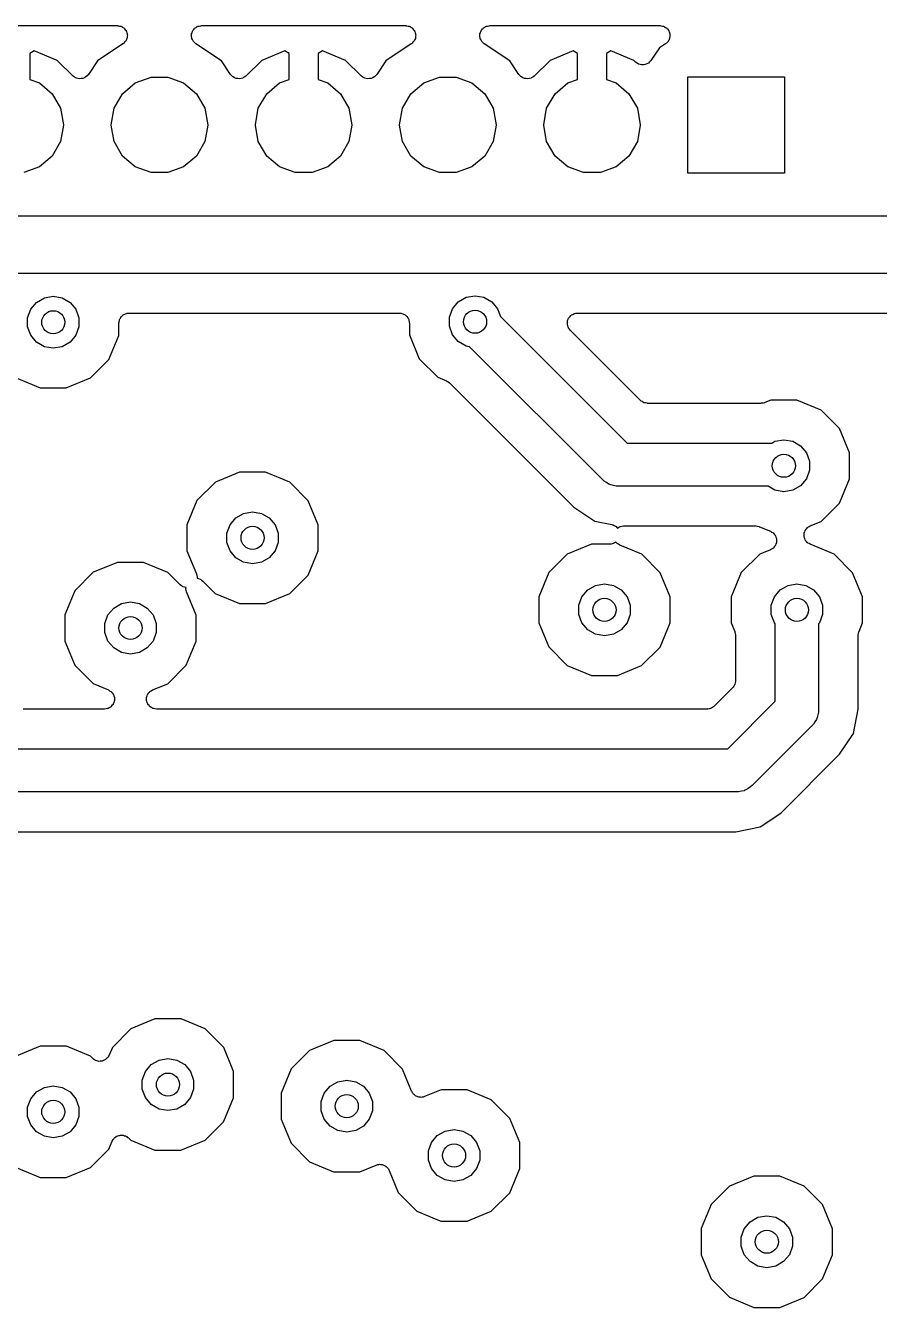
# Model space of a CAD drawing. Extents: x 91.7 to 190.7, y -114.3 to -59.5.
# Drawn here: x 159.7 to 174.74, y -83.62 to -61.02 of the extents above; entities that cross this region are included whole.
import ezdxf

# ---------------------------------------------------------------- set-up
doc = ezdxf.new("R2010")
doc.units = 0
doc.header["$MEASUREMENT"] = 0
doc.layers.add('BLACK', color=7, linetype='CONTINUOUS')

msp = doc.modelspace()

# ---------------------------------------------------------------- linework, layer by layer
at = {"layer": 'Black'}
for p, q in [((157.72, -61.02), (161.32, -61.02)), ((161.32, -61.02), (161.329, -61.0217)), ((161.329, -61.0217), (161.339, -61.021)), ((161.339, -61.021), (161.359, -61.0269)), ((161.359, -61.0269), (161.38, -61.0306)), ((161.38, -61.0306), (161.388, -61.0354)), ((161.388, -61.0354), (161.397, -61.0381)), ((161.397, -61.0381), (161.414, -61.0505)), ((161.414, -61.0505), (161.432, -61.0611)), ((161.432, -61.0611), (161.439, -61.0684)), ((161.439, -61.0684), (161.446, -61.0741)), ((161.446, -61.0741), (161.458, -61.0916)), ((161.458, -61.0916), (161.472, -61.1077)), ((161.472, -61.1077), (161.475, -61.1168)), ((161.475, -61.1168), (161.48, -61.1248)), ((161.48, -61.1248), (161.485, -61.1453)), ((161.485, -61.1453), (161.493, -61.165)), ((161.489, -61.235), (161.488, -61.2446)), ((161.493, -61.226), (161.489, -61.235)), ((161.493, -61.165), (161.493, -61.1747)), ((161.493, -61.1747), (161.495, -61.184)), ((161.495, -61.184), (161.493, -61.2049)), ((161.493, -61.2049), (161.493, -61.226)), ((162.625, -61.184), (162.627, -61.1747)), ((162.627, -61.2049), (162.625, -61.184)), ((162.627, -61.165), (162.635, -61.1453)), ((162.627, -61.1747), (162.627, -61.165)), ((162.627, -61.226), (162.627, -61.2049)), ((162.631, -61.235), (162.627, -61.226)), ((162.632, -61.2446), (162.631, -61.235)), ((162.635, -61.1453), (162.64, -61.1248)), ((162.64, -61.1248), (162.645, -61.1168)), ((162.645, -61.1168), (162.648, -61.1077)), ((162.648, -61.1077), (162.662, -61.0916)), ((162.662, -61.0916), (162.674, -61.0741)), ((162.674, -61.0741), (162.681, -61.0684)), ((162.681, -61.0684), (162.688, -61.0611)), ((162.688, -61.0611), (162.706, -61.0505)), ((162.706, -61.0505), (162.723, -61.0381)), ((162.723, -61.0381), (162.732, -61.0354)), ((162.732, -61.0354), (162.74, -61.0306)), ((162.74, -61.0306), (162.761, -61.0269)), ((162.761, -61.0269), (162.781, -61.021)), ((162.781, -61.021), (162.791, -61.0217)), ((162.791, -61.0217), (162.8, -61.02)), ((162.8, -61.02), (166.4, -61.02)), ((166.4, -61.02), (166.409, -61.0217)), ((166.409, -61.0217), (166.419, -61.021)), ((166.419, -61.021), (166.439, -61.0269)), ((166.439, -61.0269), (166.46, -61.0306)), ((166.46, -61.0306), (166.468, -61.0354)), ((166.468, -61.0354), (166.477, -61.0381)), ((166.477, -61.0381), (166.494, -61.0505)), ((166.494, -61.0505), (166.512, -61.0611)), ((166.512, -61.0611), (166.519, -61.0684)), ((166.519, -61.0684), (166.526, -61.0741)), ((166.526, -61.0741), (166.538, -61.0916)), ((166.538, -61.0916), (166.552, -61.1077)), ((166.552, -61.1077), (166.555, -61.1168)), ((166.555, -61.1168), (166.56, -61.1248)), ((166.56, -61.1248), (166.565, -61.1453)), ((166.565, -61.1453), (166.573, -61.165)), ((166.569, -61.235), (166.568, -61.2446)), ((166.573, -61.226), (166.569, -61.235)), ((166.573, -61.165), (166.573, -61.1747)), ((166.573, -61.1747), (166.575, -61.184)), ((166.575, -61.184), (166.573, -61.2049)), ((166.573, -61.2049), (166.573, -61.226)), ((167.705, -61.184), (167.707, -61.1747)), ((167.707, -61.2049), (167.705, -61.184)), ((167.707, -61.165), (167.715, -61.1453)), ((167.707, -61.1747), (167.707, -61.165)), ((167.707, -61.226), (167.707, -61.2049)), ((167.711, -61.235), (167.707, -61.226)), ((167.712, -61.2446), (167.711, -61.235)), ((167.715, -61.1453), (167.72, -61.1248)), ((167.72, -61.1248), (167.725, -61.1168)), ((167.725, -61.1168), (167.728, -61.1077)), ((167.728, -61.1077), (167.742, -61.0916)), ((167.742, -61.0916), (167.754, -61.0741)), ((167.754, -61.0741), (167.761, -61.0684)), ((167.761, -61.0684), (167.768, -61.0611)), ((167.768, -61.0611), (167.786, -61.0505)), ((167.786, -61.0505), (167.803, -61.0381)), ((167.803, -61.0381), (167.812, -61.0354)), ((167.812, -61.0354), (167.82, -61.0306)), ((167.82, -61.0306), (167.841, -61.0269)), ((167.841, -61.0269), (167.861, -61.021)), ((167.861, -61.021), (167.871, -61.0217)), ((167.871, -61.0217), (167.88, -61.02)), ((167.88, -61.02), (170.879, -61.02)), ((170.879, -61.02), (170.89, -61.0219)), ((170.89, -61.0219), (170.901, -61.0214)), ((170.901, -61.0214), (170.92, -61.0272)), ((170.92, -61.0272), (170.939, -61.0306)), ((170.939, -61.0306), (170.949, -61.0362)), ((170.949, -61.0362), (170.959, -61.0395)), ((170.959, -61.0395), (170.975, -61.0513)), ((170.975, -61.0513), (170.992, -61.0611)), ((170.992, -61.0611), (170.999, -61.0696)), ((170.999, -61.0696), (171.008, -61.0763)), ((171.008, -61.0763), (171.019, -61.0928)), ((171.019, -61.0928), (171.031, -61.1077)), ((171.031, -61.1077), (171.035, -61.1182)), ((171.035, -61.1182), (171.041, -61.1276)), ((171.041, -61.1276), (171.045, -61.1467)), ((171.045, -61.1467), (171.052, -61.165)), ((171.048, -61.2365), (171.047, -61.2475)), ((171.052, -61.226), (171.048, -61.2365)), ((171.052, -61.165), (171.052, -61.1762)), ((171.052, -61.1762), (171.054, -61.187)), ((171.054, -61.187), (171.052, -61.2064)), ((171.052, -61.2064), (171.052, -61.226)), ((161.417, -61.3414), (160.966, -61.6426)), ((161.424, -61.3348), (161.417, -61.3414)), ((161.432, -61.3299), (161.424, -61.3348)), ((161.446, -61.3138), (161.432, -61.3299)), ((161.461, -61.2993), (161.446, -61.3138)), ((161.465, -61.2906), (161.461, -61.2993)), ((161.472, -61.2832), (161.465, -61.2906)), ((161.479, -61.2635), (161.472, -61.2832)), ((161.488, -61.2446), (161.479, -61.2635)), ((162.641, -61.2635), (162.632, -61.2446)), ((162.648, -61.2832), (162.641, -61.2635)), ((162.655, -61.2906), (162.648, -61.2832)), ((162.659, -61.2993), (162.655, -61.2906)), ((162.674, -61.3138), (162.659, -61.2993)), ((162.688, -61.3299), (162.674, -61.3138)), ((162.696, -61.3348), (162.688, -61.3299)), ((162.703, -61.3414), (162.696, -61.3348)), ((163.154, -61.6426), (162.703, -61.3414)), ((166.497, -61.3414), (166.046, -61.6426)), ((166.504, -61.3348), (166.497, -61.3414)), ((166.512, -61.3299), (166.504, -61.3348)), ((166.526, -61.3138), (166.512, -61.3299)), ((166.541, -61.2993), (166.526, -61.3138)), ((166.545, -61.2906), (166.541, -61.2993)), ((166.552, -61.2832), (166.545, -61.2906)), ((166.559, -61.2635), (166.552, -61.2832)), ((166.568, -61.2446), (166.559, -61.2635)), ((167.721, -61.2635), (167.712, -61.2446)), ((167.728, -61.2832), (167.721, -61.2635)), ((167.735, -61.2906), (167.728, -61.2832)), ((167.739, -61.2993), (167.735, -61.2906)), ((167.754, -61.3138), (167.739, -61.2993)), ((167.768, -61.3299), (167.754, -61.3138)), ((167.776, -61.3348), (167.768, -61.3299)), ((167.783, -61.3414), (167.776, -61.3348)), ((168.234, -61.6426), (167.783, -61.3414)), ((170.872, -61.4085), (170.716, -61.6372)), ((170.974, -61.3431), (170.872, -61.4085)), ((170.982, -61.3355), (170.974, -61.3431)), ((170.992, -61.3299), (170.982, -61.3355)), ((171.004, -61.315), (170.992, -61.3299)), ((171.019, -61.3017), (171.004, -61.315)), ((171.024, -61.2918), (171.019, -61.3017)), ((171.031, -61.2832), (171.024, -61.2918)), ((171.038, -61.2649), (171.031, -61.2832)), ((171.047, -61.2475), (171.038, -61.2649)), ((159.851, -61.4652), (159.774, -61.5101)), ((159.774, -61.5101), (159.774, -61.9684)), ((160.258, -61.6341), (159.851, -61.4652)), ((160.539, -61.9083), (160.258, -61.6341)), ((160.966, -61.6426), (160.808, -61.8802)), ((163.312, -61.8802), (163.154, -61.6426)), ((163.862, -61.6341), (163.581, -61.9083)), ((164.269, -61.4652), (163.862, -61.6341)), ((164.346, -61.5101), (164.269, -61.4652)), ((164.346, -61.9684), (164.346, -61.5101)), ((164.931, -61.4652), (164.854, -61.5101)), ((164.854, -61.5101), (164.854, -61.9684)), ((165.338, -61.6341), (164.931, -61.4652)), ((165.619, -61.9083), (165.338, -61.6341)), ((166.046, -61.6426), (165.888, -61.8802)), ((168.392, -61.8802), (168.234, -61.6426)), ((168.942, -61.6341), (168.661, -61.9083)), ((169.349, -61.4652), (168.942, -61.6341)), ((169.426, -61.5101), (169.349, -61.4652)), ((169.426, -61.9684), (169.426, -61.5101)), ((170.011, -61.4652), (169.934, -61.5101)), ((169.934, -61.5101), (169.934, -61.9684)), ((170.418, -61.6341), (170.011, -61.4652)), ((170.449, -61.6637), (170.418, -61.6341)), ((170.474, -61.6807), (170.449, -61.6637)), ((170.449, -61.6637), (170.449, -61.6637)), ((170.449, -61.6637), (170.449, -61.6637)), ((170.449, -61.6637), (170.449, -61.6637)), ((170.499, -61.6981), (170.474, -61.6807)), ((170.674, -61.6808), (170.645, -61.6945)), ((170.695, -61.6585), (170.674, -61.6807)), ((170.674, -61.6807), (170.674, -61.6807)), ((170.674, -61.6807), (170.674, -61.6808)), ((170.716, -61.6372), (170.695, -61.6585)), ((160.54, -61.9088), (160.539, -61.9083)), ((160.54, -61.9095), (160.54, -61.9088)), ((160.565, -61.9259), (160.54, -61.9095)), ((160.786, -61.9029), (160.766, -61.9242)), ((160.807, -61.8816), (160.786, -61.9029)), ((160.808, -61.8802), (160.807, -61.8808)), ((160.807, -61.8808), (160.807, -61.8816)), ((163.313, -61.8808), (163.312, -61.8802)), ((163.313, -61.8816), (163.313, -61.8808)), ((163.334, -61.9028), (163.313, -61.8816)), ((163.354, -61.9242), (163.334, -61.9028)), ((163.58, -61.9095), (163.555, -61.926)), ((163.581, -61.9083), (163.58, -61.9088)), ((163.58, -61.9088), (163.58, -61.9095)), ((165.62, -61.9088), (165.619, -61.9083)), ((165.62, -61.9095), (165.62, -61.9088)), ((165.645, -61.9259), (165.62, -61.9095)), ((165.866, -61.9029), (165.846, -61.9242)), ((165.887, -61.8816), (165.866, -61.9029)), ((165.888, -61.8802), (165.887, -61.8808)), ((165.887, -61.8808), (165.887, -61.8816)), ((168.393, -61.8808), (168.392, -61.8802)), ((168.393, -61.8816), (168.393, -61.8808)), ((168.414, -61.9028), (168.393, -61.8816)), ((168.434, -61.9242), (168.414, -61.9028)), ((168.66, -61.9095), (168.635, -61.926)), ((168.661, -61.9083), (168.66, -61.9088)), ((168.66, -61.9088), (168.66, -61.9095)), ((170.529, -61.7056), (170.499, -61.6981)), ((170.499, -61.6981), (170.499, -61.6981)), ((170.499, -61.6981), (170.499, -61.6981)), ((170.558, -61.7132), (170.529, -61.7056)), ((170.587, -61.7103), (170.558, -61.7132)), ((170.558, -61.7132), (170.558, -61.7132)), ((170.558, -61.7132), (170.558, -61.7132)), ((170.619, -61.7072), (170.587, -61.7103)), ((170.645, -61.6945), (170.619, -61.7071)), ((170.619, -61.7071), (170.619, -61.7071)), ((170.619, -61.7071), (170.619, -61.7072)), ((159.774, -61.9684), (159.945, -62.0306)), ((159.945, -62.0306), (160.171, -62.2204)), ((160.589, -61.9426), (160.565, -61.9259)), ((160.59, -61.9429), (160.589, -61.9426)), ((160.591, -61.9433), (160.59, -61.9429)), ((160.62, -61.9504), (160.591, -61.9433)), ((160.649, -61.9577), (160.62, -61.9504)), ((160.65, -61.9578), (160.649, -61.9576)), ((160.649, -61.9576), (160.649, -61.9577)), ((160.68, -61.9546), (160.65, -61.9578)), ((160.709, -61.9517), (160.68, -61.9546)), ((160.71, -61.9513), (160.709, -61.9517)), ((160.711, -61.9512), (160.71, -61.9513)), ((160.737, -61.9381), (160.711, -61.9512)), ((160.764, -61.9253), (160.737, -61.9381)), ((160.765, -61.9246), (160.764, -61.9253)), ((160.766, -61.9242), (160.765, -61.9246)), ((161.409, -62.2204), (161.635, -62.0306)), ((161.635, -62.0306), (161.912, -61.9297)), ((161.912, -61.9297), (162.208, -61.9297)), ((162.208, -61.9297), (162.485, -62.0306)), ((162.485, -62.0306), (162.711, -62.2204)), ((163.355, -61.9246), (163.354, -61.9242)), ((163.356, -61.9253), (163.355, -61.9246)), ((163.383, -61.9381), (163.356, -61.9253)), ((163.409, -61.9512), (163.383, -61.9381)), ((163.41, -61.9513), (163.409, -61.9512)), ((163.411, -61.9517), (163.41, -61.9513)), ((163.44, -61.9546), (163.411, -61.9517)), ((163.47, -61.9578), (163.44, -61.9546)), ((163.471, -61.9576), (163.47, -61.9578)), ((163.5, -61.9504), (163.471, -61.9577)), ((163.471, -61.9577), (163.471, -61.9576)), ((163.529, -61.9433), (163.5, -61.9504)), ((163.53, -61.9429), (163.529, -61.9433)), ((163.531, -61.9426), (163.53, -61.9429)), ((163.555, -61.926), (163.531, -61.9426)), ((163.949, -62.2204), (164.175, -62.0306)), ((164.175, -62.0306), (164.346, -61.9684)), ((164.854, -61.9684), (165.025, -62.0306)), ((165.025, -62.0306), (165.251, -62.2204)), ((165.669, -61.9426), (165.645, -61.9259)), ((165.67, -61.9429), (165.669, -61.9426)), ((165.671, -61.9433), (165.67, -61.9429)), ((165.7, -61.9504), (165.671, -61.9433)), ((165.729, -61.9577), (165.7, -61.9504)), ((165.73, -61.9578), (165.729, -61.9576)), ((165.729, -61.9576), (165.729, -61.9577)), ((165.76, -61.9546), (165.73, -61.9578)), ((165.789, -61.9517), (165.76, -61.9546)), ((165.79, -61.9513), (165.789, -61.9517)), ((165.791, -61.9512), (165.79, -61.9513)), ((165.817, -61.9381), (165.791, -61.9512)), ((165.844, -61.9253), (165.817, -61.9381)), ((165.845, -61.9246), (165.844, -61.9253)), ((165.846, -61.9242), (165.845, -61.9246)), ((166.489, -62.2204), (166.715, -62.0306)), ((166.715, -62.0306), (166.992, -61.9297)), ((166.992, -61.9297), (167.288, -61.9297)), ((167.288, -61.9297), (167.565, -62.0306)), ((167.565, -62.0306), (167.791, -62.2204)), ((168.435, -61.9246), (168.434, -61.9242)), ((168.436, -61.9253), (168.435, -61.9246)), ((168.463, -61.9381), (168.436, -61.9253)), ((168.489, -61.9512), (168.463, -61.9381)), ((168.49, -61.9513), (168.489, -61.9512)), ((168.491, -61.9517), (168.49, -61.9513)), ((168.52, -61.9546), (168.491, -61.9517)), ((168.55, -61.9578), (168.52, -61.9546)), ((168.551, -61.9576), (168.55, -61.9578)), ((168.58, -61.9504), (168.551, -61.9577)), ((168.551, -61.9577), (168.551, -61.9576)), ((168.609, -61.9433), (168.58, -61.9504)), ((168.61, -61.9429), (168.609, -61.9433)), ((168.611, -61.9426), (168.61, -61.9429)), ((168.635, -61.926), (168.611, -61.9426)), ((169.029, -62.2204), (169.255, -62.0306)), ((169.255, -62.0306), (169.426, -61.9684)), ((169.934, -61.9684), (170.105, -62.0306)), ((170.105, -62.0306), (170.331, -62.2204)), ((171.37, -63.62), (171.37, -61.92)), ((171.37, -61.92), (173.07, -61.92)), ((173.07, -61.92), (173.07, -63.62)), ((160.171, -62.2204), (160.319, -62.476)), ((161.261, -62.476), (161.409, -62.2204)), ((162.711, -62.2204), (162.859, -62.476)), ((163.801, -62.476), (163.949, -62.2204)), ((165.251, -62.2204), (165.399, -62.476)), ((166.341, -62.476), (166.489, -62.2204)), ((167.791, -62.2204), (167.939, -62.476)), ((168.881, -62.476), (169.029, -62.2204)), ((170.331, -62.2204), (170.479, -62.476)), ((160.319, -62.476), (160.37, -62.7668)), ((161.21, -62.7668), (161.261, -62.476)), ((162.859, -62.476), (162.91, -62.7668)), ((163.75, -62.7668), (163.801, -62.476)), ((165.399, -62.476), (165.45, -62.7668)), ((166.29, -62.7668), (166.341, -62.476)), ((167.939, -62.476), (167.99, -62.7668)), ((168.83, -62.7668), (168.881, -62.476)), ((170.479, -62.476), (170.53, -62.7668)), ((160.37, -62.7732), (160.319, -63.064)), ((160.37, -62.7668), (160.37, -62.7732)), ((161.21, -62.7732), (161.21, -62.7668)), ((161.261, -63.064), (161.21, -62.7732)), ((162.91, -62.7732), (162.859, -63.064)), ((162.91, -62.7668), (162.91, -62.7732)), ((163.75, -62.7732), (163.75, -62.7668)), ((163.801, -63.064), (163.75, -62.7732)), ((165.45, -62.7732), (165.399, -63.064)), ((165.45, -62.7668), (165.45, -62.7732)), ((166.29, -62.7732), (166.29, -62.7668)), ((166.341, -63.064), (166.29, -62.7732)), ((167.99, -62.7732), (167.939, -63.064)), ((167.99, -62.7668), (167.99, -62.7732)), ((168.83, -62.7732), (168.83, -62.7668)), ((168.881, -63.064), (168.83, -62.7732)), ((170.53, -62.7732), (170.479, -63.064)), ((170.53, -62.7668), (170.53, -62.7732)), ((160.319, -63.064), (160.171, -63.3196)), ((161.409, -63.3196), (161.261, -63.064)), ((162.859, -63.064), (162.711, -63.3196)), ((163.949, -63.3196), (163.801, -63.064)), ((165.399, -63.064), (165.251, -63.3196)), ((166.489, -63.3196), (166.341, -63.064)), ((167.939, -63.064), (167.791, -63.3196)), ((169.029, -63.3196), (168.881, -63.064)), ((170.479, -63.064), (170.331, -63.3196)), ((160.171, -63.3196), (159.945, -63.5094)), ((161.635, -63.5094), (161.409, -63.3196)), ((162.711, -63.3196), (162.485, -63.5094)), ((164.175, -63.5094), (163.949, -63.3196)), ((165.251, -63.3196), (165.025, -63.5094)), ((166.715, -63.5094), (166.489, -63.3196)), ((167.791, -63.3196), (167.565, -63.5094)), ((169.255, -63.5094), (169.029, -63.3196)), ((170.331, -63.3196), (170.105, -63.5094)), ((159.945, -63.5094), (159.668, -63.6103)), ((161.912, -63.6103), (161.635, -63.5094)), ((162.208, -63.6103), (161.912, -63.6103)), ((162.485, -63.5094), (162.208, -63.6103)), ((164.452, -63.6103), (164.175, -63.5094)), ((164.748, -63.6103), (164.452, -63.6103)), ((165.025, -63.5094), (164.748, -63.6103)), ((166.992, -63.6103), (166.715, -63.5094)), ((167.288, -63.6103), (166.992, -63.6103)), ((167.565, -63.5094), (167.288, -63.6103)), ((169.532, -63.6103), (169.255, -63.5094)), ((169.828, -63.6103), (169.532, -63.6103)), ((170.105, -63.5094), (169.828, -63.6103)), ((173.07, -63.62), (171.37, -63.62)), ((158.36, -64.372), (176.21, -64.372)), ((176, -65.388), (158.15, -65.388)), ((159.793, -66.0205), (159.895, -65.8984)), ((159.895, -65.8984), (160.033, -65.8187)), ((160.033, -65.8187), (160.19, -65.7911)), ((160.19, -65.7911), (160.347, -65.8187)), ((160.347, -65.8187), (160.485, -65.8984)), ((160.485, -65.8984), (160.587, -66.0205)), ((167.223, -66.0105), (167.325, -65.8884)), ((167.325, -65.8884), (167.463, -65.8087)), ((167.463, -65.8087), (167.62, -65.7811)), ((167.62, -65.7811), (167.777, -65.8087)), ((167.777, -65.8087), (167.915, -65.8884)), ((167.915, -65.8884), (168.017, -66.0105)), ((159.738, -66.1703), (159.793, -66.0205)), ((159.738, -66.3297), (159.738, -66.1703)), ((160.587, -66.0205), (160.642, -66.1703)), ((160.642, -66.1703), (160.642, -66.3297)), ((161.355, -66.2185), (161.358, -66.2033)), ((161.358, -66.2033), (161.365, -66.1901)), ((161.365, -66.1901), (161.371, -66.1757)), ((161.371, -66.1757), (161.381, -66.1639)), ((161.381, -66.1639), (161.388, -66.1506)), ((161.388, -66.1506), (161.4, -66.1408)), ((161.4, -66.1408), (161.41, -66.1291)), ((161.41, -66.1291), (161.423, -66.1213)), ((161.423, -66.1213), (161.435, -66.1114)), ((161.435, -66.1114), (161.449, -66.1062)), ((161.449, -66.1062), (161.463, -66.0986)), ((161.463, -66.0986), (161.478, -66.0959)), ((161.478, -66.0959), (161.492, -66.0906)), ((161.492, -66.0906), (161.508, -66.0907)), ((161.508, -66.0907), (161.523, -66.088)), ((161.523, -66.088), (166.287, -66.088)), ((166.287, -66.088), (166.302, -66.0907)), ((166.302, -66.0907), (166.318, -66.0907)), ((166.318, -66.0907), (166.332, -66.0959)), ((166.332, -66.0959), (166.347, -66.0986)), ((166.347, -66.0986), (166.361, -66.1063)), ((166.361, -66.1063), (166.375, -66.1116)), ((166.375, -66.1116), (166.387, -66.1214)), ((166.387, -66.1214), (166.4, -66.1291)), ((166.4, -66.1291), (166.41, -66.1409)), ((166.41, -66.1409), (166.422, -66.1508)), ((166.422, -66.1508), (166.429, -66.164)), ((166.429, -66.164), (166.439, -66.1757)), ((166.439, -66.1757), (166.445, -66.1902)), ((166.445, -66.1902), (166.452, -66.2036)), ((166.452, -66.2036), (166.455, -66.2187)), ((167.168, -66.1603), (167.223, -66.0105)), ((167.168, -66.3197), (167.168, -66.1603)), ((168.017, -66.0105), (168.068, -66.1491)), ((168.068, -66.1491), (170.298, -68.379)), ((169.251, -66.2181), (169.261, -66.1973)), ((169.261, -66.1973), (169.268, -66.1757)), ((169.268, -66.1757), (169.273, -66.1698)), ((169.273, -66.1698), (169.277, -66.1628)), ((169.277, -66.1628), (169.293, -66.1466)), ((169.293, -66.1466), (169.308, -66.1291)), ((169.308, -66.1291), (169.314, -66.1252)), ((169.314, -66.1252), (169.32, -66.1197)), ((169.32, -66.1197), (169.341, -66.1101)), ((169.341, -66.1101), (169.36, -66.0986)), ((169.36, -66.0986), (169.368, -66.0972)), ((169.368, -66.0972), (169.375, -66.094)), ((169.375, -66.094), (169.398, -66.092)), ((169.398, -66.092), (169.42, -66.088)), ((169.42, -66.088), (175.637, -66.088)), ((159.793, -66.4795), (159.738, -66.3297)), ((160.642, -66.3297), (160.587, -66.4795)), ((161.347, -66.2633), (161.35, -66.2483)), ((161.347, -66.4812), (161.347, -66.2633)), ((161.35, -66.233), (161.355, -66.2185)), ((161.35, -66.2483), (161.35, -66.233)), ((166.455, -66.2187), (166.46, -66.233)), ((166.46, -66.233), (166.46, -66.2485)), ((166.46, -66.2485), (166.463, -66.2637)), ((166.463, -66.2637), (166.463, -66.4692)), ((167.223, -66.4695), (167.168, -66.3197)), ((169.246, -66.2788), (169.248, -66.256)), ((169.248, -66.2863), (169.246, -66.2788)), ((169.248, -66.233), (169.25, -66.2258)), ((169.248, -66.256), (169.248, -66.233)), ((169.248, -66.294), (169.248, -66.2863)), ((169.255, -66.3155), (169.248, -66.294)), ((169.25, -66.2258), (169.251, -66.2181)), ((169.261, -66.3377), (169.255, -66.3155)), ((169.266, -66.344), (169.261, -66.3377)), ((169.268, -66.3512), (169.266, -66.344)), ((169.283, -66.3688), (169.268, -66.3512)), ((169.296, -66.3876), (169.283, -66.3688)), ((170.536, -67.6276), (169.296, -66.3876)), ((159.895, -66.6016), (159.793, -66.4795)), ((160.033, -66.6813), (159.895, -66.6016)), ((160.485, -66.6016), (160.347, -66.6813)), ((160.587, -66.4795), (160.485, -66.6016)), ((161.17, -66.9064), (161.347, -66.4812)), ((166.463, -66.4692), (166.638, -66.8946)), ((167.325, -66.5916), (167.223, -66.4695)), ((167.463, -66.6713), (167.325, -66.5916)), ((160.19, -66.7089), (160.033, -66.6813)), ((160.347, -66.6813), (160.19, -66.7089)), ((167.523, -66.6818), (167.463, -66.6713)), ((169.871, -69.0294), (167.523, -66.6818)), ((160.845, -67.2316), (161.17, -66.9064)), ((166.638, -66.8946), (166.964, -67.2205)), ((159.534, -67.2305), (159.959, -67.407)), ((160.419, -67.4074), (160.845, -67.2316)), ((166.964, -67.2205), (167.116, -67.2838)), ((167.116, -67.2838), (167.119, -67.2859)), ((167.119, -67.2859), (167.123, -67.2868)), ((167.123, -67.2868), (167.145, -67.3022)), ((167.145, -67.3022), (167.168, -67.3166)), ((167.168, -67.3166), (167.17, -67.3196)), ((167.17, -67.3196), (167.173, -67.3218)), ((167.173, -67.3218), (169.363, -69.5122)), ((159.959, -67.407), (160.419, -67.4074)), ((170.543, -67.632), (170.536, -67.6276)), ((170.548, -67.6379), (170.543, -67.632)), ((170.568, -67.6494), (170.548, -67.6379)), ((170.586, -67.6626), (170.568, -67.6494)), ((170.594, -67.6646), (170.586, -67.6626)), ((170.6, -67.6684), (170.594, -67.6646)), ((170.623, -67.6724), (170.6, -67.6684)), ((170.645, -67.6783), (170.623, -67.6724)), ((170.653, -67.6777), (170.645, -67.6783)), ((170.66, -67.679), (170.653, -67.6777)), ((172.659, -67.679), (170.66, -67.679)), ((172.663, -67.6783), (172.659, -67.679)), ((172.667, -67.6788), (172.663, -67.6783)), ((172.693, -67.6731), (172.667, -67.6788)), ((172.72, -67.6684), (172.693, -67.6731)), ((172.723, -67.6665), (172.72, -67.6684)), ((172.727, -67.6657), (172.723, -67.6665)), ((172.831, -67.6226), (172.727, -67.6657)), ((173.291, -67.623), (172.831, -67.6226)), ((173.716, -67.7995), (173.291, -67.623)), ((174.042, -68.1254), (173.716, -67.7995)), ((174.217, -68.5508), (174.042, -68.1254)), ((170.298, -68.379), (172.851, -68.379)), ((172.851, -68.379), (172.903, -68.3487)), ((172.903, -68.3487), (173.06, -68.3211)), ((173.06, -68.3211), (173.217, -68.3487)), ((173.217, -68.3487), (173.355, -68.4284)), ((173.355, -68.4284), (173.457, -68.5505)), ((173.457, -68.5505), (173.512, -68.7003)), ((174.217, -69.0112), (174.217, -68.5508)), ((163.471, -68.8926), (163.045, -69.0684)), ((163.931, -68.893), (163.471, -68.8926)), ((164.356, -69.0695), (163.931, -68.893)), ((173.512, -68.8597), (173.457, -69.0095)), ((173.512, -68.7003), (173.512, -68.8597)), ((163.045, -69.0684), (162.72, -69.3936)), ((164.682, -69.3954), (164.356, -69.0695)), ((169.884, -69.039), (169.871, -69.0294)), ((169.895, -69.0519), (169.884, -69.039)), ((169.938, -69.0768), (169.895, -69.0519)), ((169.979, -69.1053), (169.938, -69.0768)), ((169.995, -69.1096), (169.979, -69.1053)), ((170.01, -69.118), (169.995, -69.1096)), ((170.059, -69.1267), (170.01, -69.118)), ((170.107, -69.1395), (170.059, -69.1267)), ((170.123, -69.1381), (170.107, -69.1395)), ((170.14, -69.141), (170.123, -69.1381)), ((172.781, -69.141), (170.14, -69.141)), ((172.903, -69.2113), (172.781, -69.141)), ((173.355, -69.1316), (173.217, -69.2113)), ((173.457, -69.0095), (173.355, -69.1316)), ((174.04, -69.4364), (174.217, -69.0112)), ((173.06, -69.2389), (172.903, -69.2113)), ((173.217, -69.2113), (173.06, -69.2389)), ((162.72, -69.3936), (162.543, -69.8188)), ((163.543, -69.6187), (163.7, -69.5911)), ((163.7, -69.5911), (163.857, -69.6187)), ((164.857, -69.8208), (164.682, -69.3954)), ((169.363, -69.5122), (169.728, -69.7555)), ((173.715, -69.7616), (174.04, -69.4364)), ((162.543, -69.8188), (162.543, -70.2792)), ((163.248, -69.9703), (163.303, -69.8205)), ((163.303, -69.8205), (163.405, -69.6984)), ((163.405, -69.6984), (163.543, -69.6187)), ((163.857, -69.6187), (163.995, -69.6984)), ((163.995, -69.6984), (164.097, -69.8205)), ((164.097, -69.8205), (164.152, -69.9703)), ((164.857, -70.2812), (164.857, -69.8208)), ((169.728, -69.7555), (170.028, -69.8153)), ((170.028, -69.8153), (170.04, -69.8202)), ((170.04, -69.8202), (170.054, -69.8225)), ((170.054, -69.8225), (170.069, -69.8311)), ((173.525, -69.8401), (173.715, -69.7616)), ((163.248, -70.1297), (163.248, -69.9703)), ((164.152, -69.9703), (164.152, -70.1297)), ((170.069, -69.8311), (170.085, -69.8373)), ((170.085, -69.8373), (170.095, -69.8463)), ((170.095, -69.8463), (170.107, -69.853)), ((170.107, -69.853), (170.118, -69.8662)), ((170.118, -69.8662), (170.13, -69.8769)), ((170.13, -69.8769), (170.153, -69.8649)), ((170.153, -69.8649), (170.176, -69.8516)), ((170.176, -69.8516), (170.18, -69.8509)), ((170.18, -69.8509), (170.183, -69.8491)), ((170.183, -69.8491), (170.21, -69.8456)), ((170.21, -69.8456), (170.236, -69.841)), ((170.236, -69.841), (172.563, -69.841)), ((172.563, -69.841), (172.567, -69.8417)), ((172.567, -69.8417), (172.57, -69.8412)), ((172.57, -69.8412), (172.596, -69.847)), ((172.596, -69.847), (172.623, -69.8516)), ((172.623, -69.8516), (172.626, -69.8536)), ((172.626, -69.8536), (172.63, -69.8544)), ((172.63, -69.8544), (172.826, -69.9356)), ((172.826, -69.9356), (172.845, -69.948)), ((172.845, -69.948), (172.865, -69.9586)), ((172.865, -69.9586), (172.87, -69.9643)), ((172.87, -69.9643), (172.877, -69.9684)), ((172.877, -69.9684), (172.891, -69.9866)), ((172.891, -69.9866), (172.906, -70.0036)), ((172.906, -70.0036), (172.909, -70.0107)), ((172.909, -70.0107), (172.914, -70.0168)), ((172.914, -70.0168), (172.921, -70.0387)), ((172.921, -70.0387), (172.93, -70.0599)), ((173.418, -69.9792), (173.42, -69.9719)), ((173.419, -70.0021), (173.418, -69.9792)), ((173.418, -70.025), (173.419, -70.0021)), ((173.42, -70.0324), (173.418, -70.025)), ((173.42, -69.9641), (173.429, -69.943)), ((173.42, -69.9719), (173.42, -69.9641)), ((173.42, -70.0401), (173.42, -70.0324)), ((173.429, -70.0613), (173.42, -70.0401)), ((173.429, -69.943), (173.436, -69.9211)), ((173.436, -69.9211), (173.441, -69.915)), ((173.441, -69.915), (173.444, -69.9078)), ((173.444, -69.9078), (173.459, -69.891)), ((173.459, -69.891), (173.473, -69.8728)), ((173.473, -69.8728), (173.48, -69.8686)), ((173.48, -69.8686), (173.485, -69.8629)), ((173.485, -69.8629), (173.505, -69.8524)), ((173.505, -69.8524), (173.525, -69.8401)), ((163.303, -70.2795), (163.248, -70.1297)), ((164.152, -70.1297), (164.097, -70.2795)), ((169.671, -70.1626), (169.245, -70.3384)), ((169.993, -70.1629), (169.671, -70.1626)), ((170.007, -70.1605), (169.993, -70.1629)), ((170.02, -70.1608), (170.007, -70.1605)), ((170.037, -70.1553), (170.02, -70.1608)), ((170.053, -70.1523), (170.037, -70.1553)), ((170.065, -70.1456), (170.053, -70.1523)), ((170.078, -70.1412), (170.065, -70.1456)), ((170.091, -70.1305), (170.078, -70.1412)), ((170.101, -70.1248), (170.091, -70.1305)), ((170.117, -70.1458), (170.101, -70.1248)), ((170.121, -70.1479), (170.117, -70.1458)), ((170.123, -70.1509), (170.121, -70.1479)), ((170.146, -70.1643), (170.123, -70.1509)), ((170.169, -70.1786), (170.146, -70.1643)), ((170.556, -70.3395), (170.169, -70.1786)), ((172.825, -70.2599), (172.635, -70.3384)), ((172.845, -70.2476), (172.825, -70.2599)), ((172.865, -70.2371), (172.845, -70.2476)), ((172.87, -70.2314), (172.865, -70.2371)), ((172.877, -70.2272), (172.87, -70.2314)), ((172.891, -70.2091), (172.877, -70.2272)), ((172.906, -70.1922), (172.891, -70.2091)), ((172.909, -70.185), (172.906, -70.1922)), ((172.914, -70.1789), (172.909, -70.185)), ((172.921, -70.1571), (172.914, -70.1789)), ((172.93, -70.1359), (172.921, -70.1571)), ((172.93, -70.0599), (172.93, -70.0676)), ((172.93, -70.0676), (172.932, -70.075)), ((172.932, -70.1208), (172.93, -70.1281)), ((172.93, -70.1281), (172.93, -70.1359)), ((172.932, -70.075), (172.931, -70.0979)), ((172.931, -70.0979), (172.932, -70.1208)), ((173.436, -70.0832), (173.429, -70.0613)), ((173.441, -70.0893), (173.436, -70.0832)), ((173.444, -70.0964), (173.441, -70.0893)), ((173.459, -70.1134), (173.444, -70.0964)), ((173.473, -70.1316), (173.459, -70.1134)), ((173.48, -70.1357), (173.473, -70.1316)), ((173.485, -70.1414), (173.48, -70.1357)), ((173.505, -70.152), (173.485, -70.1414)), ((173.524, -70.1644), (173.505, -70.152)), ((173.946, -70.3395), (173.524, -70.1644)), ((161.321, -70.4826), (160.895, -70.6584)), ((161.781, -70.483), (161.321, -70.4826)), ((162.206, -70.6595), (161.781, -70.483)), ((162.543, -70.2792), (162.711, -70.6875)), ((163.405, -70.4016), (163.303, -70.2795)), ((163.543, -70.4813), (163.405, -70.4016)), ((163.7, -70.5089), (163.543, -70.4813)), ((163.857, -70.4813), (163.7, -70.5089)), ((163.995, -70.4016), (163.857, -70.4813)), ((164.097, -70.2795), (163.995, -70.4016)), ((164.68, -70.7064), (164.857, -70.2812)), ((169.245, -70.3384), (168.92, -70.6636)), ((170.882, -70.6654), (170.556, -70.3395)), ((172.635, -70.3384), (172.31, -70.6636)), ((174.272, -70.6654), (173.946, -70.3395)), ((160.895, -70.6584), (160.57, -70.9836)), ((162.425, -70.8785), (162.206, -70.6595)), ((162.711, -70.6875), (162.717, -70.7135)), ((162.717, -70.7135), (162.724, -70.7393)), ((164.355, -71.0316), (164.68, -70.7064)), ((168.92, -70.6636), (168.743, -71.0888)), ((171.057, -71.0908), (170.882, -70.6654)), ((172.31, -70.6636), (172.133, -71.0888)), ((174.447, -71.0908), (174.272, -70.6654)), ((162.447, -70.8938), (162.425, -70.8785)), ((162.468, -70.9101), (162.447, -70.8938)), ((162.472, -70.9112), (162.468, -70.9101)), ((162.475, -70.9135), (162.472, -70.9112)), ((162.501, -70.9204), (162.475, -70.9135)), ((162.526, -70.9285), (162.501, -70.9204)), ((162.526, -70.943), (162.528, -70.9284)), ((162.528, -70.9284), (162.526, -70.9285)), ((162.526, -70.9468), (162.526, -70.943)), ((162.526, -70.9507), (162.526, -70.9468)), ((162.533, -70.9765), (162.526, -70.9507)), ((162.724, -70.747), (162.722, -70.7616)), ((162.722, -70.7616), (162.724, -70.7615)), ((162.724, -70.7393), (162.724, -70.7432)), ((162.724, -70.7432), (162.724, -70.747)), ((162.724, -70.7615), (162.749, -70.7696)), ((162.749, -70.7696), (162.775, -70.7765)), ((162.775, -70.7765), (162.778, -70.7788)), ((162.778, -70.7788), (162.782, -70.7799)), ((162.782, -70.7799), (162.803, -70.7962)), ((162.803, -70.7962), (162.825, -70.8115)), ((162.825, -70.8115), (163.044, -71.0305)), ((169.605, -70.9684), (169.743, -70.8887)), ((169.743, -70.8887), (169.9, -70.8611)), ((169.9, -70.8611), (170.057, -70.8887)), ((170.057, -70.8887), (170.195, -70.9684)), ((172.995, -70.9684), (173.133, -70.8887)), ((173.133, -70.8887), (173.29, -70.8611)), ((173.29, -70.8611), (173.447, -70.8887)), ((173.447, -70.8887), (173.585, -70.9684)), ((160.57, -70.9836), (160.393, -71.4088)), ((161.393, -71.2087), (161.55, -71.1811)), ((161.55, -71.1811), (161.707, -71.2087)), ((162.539, -71.0025), (162.533, -70.9765)), ((162.707, -71.4108), (162.539, -71.0025)), ((163.044, -71.0305), (163.469, -71.207)), ((163.929, -71.2074), (164.355, -71.0316)), ((168.743, -71.0888), (168.743, -71.5492)), ((169.448, -71.2403), (169.503, -71.0905)), ((169.503, -71.0905), (169.605, -70.9684)), ((170.195, -70.9684), (170.297, -71.0905)), ((170.297, -71.0905), (170.352, -71.2403)), ((171.057, -71.5512), (171.057, -71.0908)), ((172.133, -71.0888), (172.133, -71.5492)), ((172.838, -71.2403), (172.893, -71.0905)), ((172.893, -71.0905), (172.995, -70.9684)), ((173.585, -70.9684), (173.687, -71.0905)), ((173.687, -71.0905), (173.742, -71.2403)), ((174.447, -71.5512), (174.447, -71.0908)), ((161.153, -71.4105), (161.255, -71.2884)), ((161.255, -71.2884), (161.393, -71.2087)), ((161.707, -71.2087), (161.845, -71.2884)), ((161.845, -71.2884), (161.947, -71.4105)), ((163.469, -71.207), (163.929, -71.2074)), ((169.448, -71.3997), (169.448, -71.2403)), ((169.503, -71.5495), (169.448, -71.3997)), ((170.352, -71.3997), (170.297, -71.5495)), ((170.352, -71.2403), (170.352, -71.3997)), ((172.838, -71.3997), (172.838, -71.2403)), ((172.893, -71.5495), (172.838, -71.3997)), ((173.742, -71.3997), (173.687, -71.5495)), ((173.742, -71.2403), (173.742, -71.3997)), ((160.393, -71.4088), (160.393, -71.8692)), ((161.098, -71.5603), (161.153, -71.4105)), ((161.098, -71.7197), (161.098, -71.5603)), ((161.947, -71.4105), (162.002, -71.5603)), ((162.002, -71.5603), (162.002, -71.7197)), ((162.707, -71.8712), (162.707, -71.4108)), ((168.743, -71.5492), (168.918, -71.9746)), ((169.605, -71.6716), (169.503, -71.5495)), ((170.297, -71.5495), (170.195, -71.6716)), ((170.88, -71.9764), (171.057, -71.5512)), ((172.133, -71.5492), (172.196, -71.7019)), ((172.909, -71.5691), (172.893, -71.5495)), ((172.909, -72.9322), (172.909, -71.5691)), ((173.687, -71.5495), (173.671, -71.5691)), ((173.671, -71.5691), (173.671, -73.09)), ((174.384, -71.7019), (174.447, -71.5512)), ((161.153, -71.8695), (161.098, -71.7197)), ((162.002, -71.7197), (161.947, -71.8695)), ((169.743, -71.7513), (169.605, -71.6716)), ((169.9, -71.7789), (169.743, -71.7513)), ((170.057, -71.7513), (169.9, -71.7789)), ((170.195, -71.6716), (170.057, -71.7513)), ((172.196, -71.7019), (172.197, -71.7056)), ((172.197, -71.7056), (172.198, -71.7089)), ((172.198, -71.7089), (172.203, -71.7352)), ((172.203, -71.7352), (172.209, -71.7614)), ((172.209, -71.7614), (172.208, -71.7652)), ((172.208, -71.7652), (172.209, -71.7689)), ((172.209, -71.7689), (172.209, -72.5695)), ((174.371, -71.7614), (174.377, -71.7354)), ((174.372, -71.7653), (174.371, -71.7614)), ((174.371, -71.7692), (174.372, -71.7653)), ((174.371, -73.0727), (174.371, -71.7692)), ((174.377, -71.7354), (174.382, -71.7092)), ((174.382, -71.7092), (174.384, -71.7058)), ((174.384, -71.7058), (174.384, -71.7019)), ((160.393, -71.8692), (160.568, -72.2946)), ((161.255, -71.9916), (161.153, -71.8695)), ((161.393, -72.0713), (161.255, -71.9916)), ((161.55, -72.0989), (161.393, -72.0713)), ((161.707, -72.0713), (161.55, -72.0989)), ((161.845, -71.9916), (161.707, -72.0713)), ((161.947, -71.8695), (161.845, -71.9916)), ((162.53, -72.2964), (162.707, -71.8712)), ((168.918, -71.9746), (169.244, -72.3005)), ((170.555, -72.3016), (170.88, -71.9764)), ((160.568, -72.2946), (160.894, -72.6205)), ((162.205, -72.6216), (162.53, -72.2964)), ((169.244, -72.3005), (169.669, -72.477)), ((170.129, -72.4774), (170.555, -72.3016)), ((169.669, -72.477), (170.129, -72.4774)), ((160.894, -72.6205), (161.161, -72.7314)), ((161.161, -72.7314), (161.183, -72.7457)), ((161.183, -72.7457), (161.206, -72.7591)), ((161.206, -72.7591), (161.209, -72.7621)), ((161.209, -72.7621), (161.212, -72.7642)), ((161.888, -72.764), (161.891, -72.762)), ((161.891, -72.762), (161.893, -72.7591)), ((161.893, -72.7591), (161.917, -72.7457)), ((161.917, -72.7457), (161.939, -72.7313)), ((161.939, -72.7313), (162.205, -72.6216)), ((172.158, -72.6936), (171.834, -73.0176)), ((172.162, -72.6873), (172.158, -72.6936)), ((172.168, -72.6823), (172.162, -72.6873)), ((172.179, -72.6625), (172.168, -72.6823)), ((172.193, -72.6437), (172.179, -72.6625)), ((172.195, -72.6363), (172.193, -72.6437)), ((172.198, -72.6296), (172.195, -72.6363)), ((172.202, -72.607), (172.198, -72.6296)), ((172.208, -72.5848), (172.202, -72.607)), ((172.209, -72.5695), (172.208, -72.5771)), ((172.208, -72.5771), (172.208, -72.5848)), ((161.212, -72.7642), (161.228, -72.7854)), ((161.242, -72.9879), (161.224, -73.0075)), ((161.228, -72.7854), (161.246, -72.8058)), ((161.243, -72.9843), (161.242, -72.9879)), ((161.246, -72.9813), (161.243, -72.9843)), ((161.246, -72.8058), (161.247, -72.8095)), ((161.255, -72.9562), (161.246, -72.9813)), ((161.247, -72.8095), (161.249, -72.8126)), ((161.249, -72.8126), (161.257, -72.838)), ((161.265, -72.9316), (161.255, -72.9562)), ((161.257, -72.838), (161.266, -72.863)), ((161.266, -72.924), (161.265, -72.9277)), ((161.265, -72.9277), (161.265, -72.9316)), ((161.266, -72.863), (161.266, -72.867)), ((161.266, -72.867), (161.268, -72.8707)), ((161.268, -72.8707), (161.266, -72.8973)), ((161.266, -72.8973), (161.266, -72.924)), ((161.832, -72.8704), (161.833, -72.8668)), ((161.833, -72.8972), (161.832, -72.8704)), ((161.833, -72.863), (161.842, -72.8379)), ((161.833, -72.8668), (161.833, -72.863)), ((161.833, -72.924), (161.833, -72.8972)), ((161.835, -72.9275), (161.833, -72.924)), ((161.835, -72.9313), (161.835, -72.9275)), ((161.845, -72.9561), (161.835, -72.9313)), ((161.842, -72.8379), (161.851, -72.8123)), ((161.854, -72.9813), (161.845, -72.9561)), ((161.851, -72.8123), (161.853, -72.8093)), ((161.853, -72.8093), (161.854, -72.8058)), ((161.854, -72.8058), (161.871, -72.7852)), ((161.857, -72.9842), (161.854, -72.9813)), ((161.858, -72.9877), (161.857, -72.9842)), ((161.876, -73.0074), (161.858, -72.9877)), ((161.871, -72.7852), (161.888, -72.764)), ((172.072, -73.769), (172.909, -72.9322)), ((161.094, -73.069), (159.662, -73.069)), ((161.12, -73.0644), (161.094, -73.069)), ((161.146, -73.0609), (161.12, -73.0644)), ((161.15, -73.0591), (161.146, -73.0609)), ((161.154, -73.0584), (161.15, -73.0591)), ((161.177, -73.0451), (161.154, -73.0584)), ((161.2, -73.0328), (161.177, -73.0451)), ((161.203, -73.0299), (161.2, -73.0328)), ((161.206, -73.0279), (161.203, -73.0299)), ((161.224, -73.0075), (161.206, -73.0279)), ((161.893, -73.0279), (161.876, -73.0074)), ((161.897, -73.0298), (161.893, -73.0279)), ((161.899, -73.0326), (161.897, -73.0298)), ((161.923, -73.045), (161.899, -73.0326)), ((161.946, -73.0584), (161.923, -73.045)), ((161.95, -73.0591), (161.946, -73.0584)), ((161.953, -73.0608), (161.95, -73.0591)), ((161.98, -73.0643), (161.953, -73.0608)), ((162.006, -73.069), (161.98, -73.0643)), ((171.71, -73.069), (162.006, -73.069)), ((171.717, -73.0677), (171.71, -73.069)), ((171.725, -73.0683), (171.717, -73.0677)), ((171.747, -73.0624), (171.725, -73.0683)), ((171.77, -73.0584), (171.747, -73.0624)), ((171.776, -73.0546), (171.77, -73.0584)), ((171.784, -73.0526), (171.776, -73.0546)), ((171.802, -73.0394), (171.784, -73.0526)), ((171.822, -73.0279), (171.802, -73.0394)), ((171.827, -73.022), (171.822, -73.0279)), ((171.834, -73.0176), (171.827, -73.022)), ((173.657, -73.1713), (173.648, -73.2203)), ((173.67, -73.1232), (173.657, -73.1713)), ((173.671, -73.09), (173.668, -73.1065)), ((173.668, -73.1065), (173.67, -73.1232)), ((174.286, -73.5024), (174.371, -73.0727)), ((173.559, -73.3594), (172.499, -74.4194)), ((173.569, -73.3457), (173.559, -73.3594)), ((173.582, -73.3349), (173.569, -73.3457)), ((173.607, -73.2918), (173.582, -73.3349)), ((173.635, -73.251), (173.607, -73.2918)), ((173.64, -73.2348), (173.635, -73.251)), ((173.648, -73.2203), (173.64, -73.2348)), ((174.042, -73.8666), (174.286, -73.5024)), ((153.938, -73.769), (172.072, -73.769)), ((173.007, -74.9022), (174.042, -73.8666)), ((172.23, -74.531), (153.78, -74.531)), ((172.247, -74.5281), (172.23, -74.531)), ((172.263, -74.5296), (172.247, -74.5281)), ((172.311, -74.5167), (172.263, -74.5296)), ((172.36, -74.508), (172.311, -74.5167)), ((172.375, -74.4996), (172.36, -74.508)), ((172.391, -74.4953), (172.375, -74.4996)), ((172.432, -74.4668), (172.391, -74.4953)), ((172.475, -74.4419), (172.432, -74.4668)), ((172.486, -74.429), (172.475, -74.4419)), ((172.499, -74.4194), (172.486, -74.429)), ((172.642, -75.1455), (173.007, -74.9022)), ((153.797, -75.231), (172.213, -75.231)), ((172.213, -75.231), (172.642, -75.1455)), ((161.981, -78.5326), (161.555, -78.7084)), ((162.441, -78.533), (161.981, -78.5326)), ((162.866, -78.7095), (162.441, -78.533)), ((161.555, -78.7084), (161.23, -79.0336)), ((163.192, -79.0354), (162.866, -78.7095)), ((159.961, -79.0126), (159.535, -79.1884)), ((160.421, -79.013), (159.961, -79.0126)), ((160.846, -79.1895), (160.421, -79.013)), ((161.23, -79.0336), (161.172, -79.1723)), ((163.367, -79.4608), (163.192, -79.0354)), ((164.705, -79.0884), (164.38, -79.4136)), ((165.131, -78.9126), (164.705, -79.0884)), ((165.591, -78.913), (165.131, -78.9126)), ((166.016, -79.0895), (165.591, -78.913)), ((166.342, -79.4154), (166.016, -79.0895)), ((160.886, -79.229), (160.846, -79.1895)), ((160.901, -79.2399), (160.886, -79.229)), ((160.915, -79.2529), (160.901, -79.2399)), ((160.926, -79.2573), (160.915, -79.2529)), ((160.936, -79.264), (160.926, -79.2573)), ((160.954, -79.2689), (160.936, -79.264)), ((160.972, -79.2763), (160.954, -79.2689)), ((160.983, -79.2768), (160.972, -79.2763)), ((160.994, -79.2798), (160.983, -79.2768)), ((161.014, -79.2781), (160.994, -79.2798)), ((161.033, -79.279), (161.014, -79.2781)), ((161.044, -79.2755), (161.033, -79.279)), ((161.055, -79.2745), (161.044, -79.2755)), ((161.073, -79.2664), (161.055, -79.2745)), ((161.091, -79.2607), (161.073, -79.2664)), ((161.1, -79.2537), (161.091, -79.2607)), ((161.11, -79.2488), (161.1, -79.2537)), ((161.124, -79.2353), (161.11, -79.2488)), ((161.139, -79.2236), (161.124, -79.2353)), ((161.145, -79.2139), (161.139, -79.2236)), ((161.154, -79.2058), (161.145, -79.2139)), ((161.162, -79.1884), (161.154, -79.2058)), ((161.172, -79.1723), (161.162, -79.1884)), ((161.915, -79.3384), (162.053, -79.2587)), ((162.053, -79.2587), (162.21, -79.2311)), ((162.21, -79.2311), (162.367, -79.2587)), ((162.367, -79.2587), (162.505, -79.3384)), ((161.758, -79.6103), (161.813, -79.4605)), ((161.813, -79.4605), (161.915, -79.3384)), ((162.505, -79.3384), (162.607, -79.4605)), ((162.607, -79.4605), (162.662, -79.6103)), ((163.367, -79.9212), (163.367, -79.4608)), ((164.38, -79.4136), (164.203, -79.8388)), ((166.503, -79.8066), (166.342, -79.4154)), ((159.895, -79.8184), (160.033, -79.7387)), ((160.033, -79.7387), (160.19, -79.7111)), ((160.19, -79.7111), (160.347, -79.7387)), ((160.347, -79.7387), (160.485, -79.8184)), ((161.758, -79.7697), (161.758, -79.6103)), ((162.662, -79.6103), (162.662, -79.7697)), ((164.963, -79.8405), (165.065, -79.7184)), ((165.065, -79.7184), (165.203, -79.6387)), ((165.203, -79.6387), (165.36, -79.6111)), ((165.36, -79.6111), (165.517, -79.6387)), ((165.517, -79.6387), (165.655, -79.7184)), ((165.655, -79.7184), (165.757, -79.8405)), ((159.738, -80.0903), (159.793, -79.9405)), ((159.793, -79.9405), (159.895, -79.8184)), ((160.485, -79.8184), (160.587, -79.9405)), ((160.587, -79.9405), (160.642, -80.0903)), ((161.813, -79.9195), (161.758, -79.7697)), ((161.915, -80.0416), (161.813, -79.9195)), ((162.607, -79.9195), (162.505, -80.0416)), ((162.662, -79.7697), (162.607, -79.9195)), ((163.224, -80.2666), (163.367, -79.9212)), ((164.203, -79.8388), (164.203, -80.2992)), ((164.908, -79.9903), (164.963, -79.8405)), ((164.908, -80.1497), (164.908, -79.9903)), ((165.757, -79.8405), (165.812, -79.9903)), ((165.812, -79.9903), (165.812, -80.1497)), ((166.511, -79.8195), (166.503, -79.8066)), ((166.517, -79.8337), (166.511, -79.8195)), ((166.528, -79.845), (166.517, -79.8337)), ((166.536, -79.858), (166.528, -79.845)), ((166.548, -79.8674), (166.536, -79.858)), ((166.558, -79.8787), (166.548, -79.8674)), ((166.572, -79.8858), (166.558, -79.8787)), ((166.584, -79.8952), (166.572, -79.8858)), ((166.599, -79.8998), (166.584, -79.8952)), ((166.613, -79.9069), (166.599, -79.8998)), ((166.628, -79.9089), (166.613, -79.9069)), ((166.642, -79.9135), (166.628, -79.9089)), ((166.658, -79.9129), (166.642, -79.9135)), ((166.673, -79.9149), (166.658, -79.9129)), ((166.688, -79.9116), (166.673, -79.9149)), ((166.703, -79.9109), (166.688, -79.9116)), ((166.717, -79.9051), (166.703, -79.9109)), ((166.732, -79.9017), (166.717, -79.9051)), ((167.021, -79.7826), (166.732, -79.9017)), ((167.481, -79.783), (167.021, -79.7826)), ((167.906, -79.9595), (167.481, -79.783)), ((168.232, -80.2854), (167.906, -79.9595)), ((159.738, -80.2497), (159.738, -80.0903)), ((160.642, -80.0903), (160.642, -80.2497)), ((162.053, -80.1213), (161.915, -80.0416)), ((162.21, -80.1489), (162.053, -80.1213)), ((162.367, -80.1213), (162.21, -80.1489)), ((162.505, -80.0416), (162.367, -80.1213)), ((164.963, -80.2995), (164.908, -80.1497)), ((165.812, -80.1497), (165.757, -80.2995)), ((159.793, -80.3995), (159.738, -80.2497)), ((159.895, -80.5216), (159.793, -80.3995)), ((160.587, -80.3995), (160.485, -80.5216)), ((160.642, -80.2497), (160.587, -80.3995)), ((162.865, -80.6716), (163.19, -80.3464)), ((163.19, -80.3464), (163.224, -80.2666)), ((163.224, -80.2666), (163.224, -80.2666)), ((164.203, -80.2992), (164.378, -80.7246)), ((165.065, -80.4216), (164.963, -80.2995)), ((165.203, -80.5013), (165.065, -80.4216)), ((165.655, -80.4216), (165.517, -80.5013)), ((165.757, -80.2995), (165.655, -80.4216)), ((168.407, -80.7108), (168.232, -80.2854)), ((160.033, -80.6013), (159.895, -80.5216)), ((160.19, -80.6289), (160.033, -80.6013)), ((160.347, -80.6013), (160.19, -80.6289)), ((160.485, -80.5216), (160.347, -80.6013)), ((161.228, -80.6877), (161.238, -80.6716)), ((161.238, -80.6716), (161.246, -80.6542)), ((161.246, -80.6542), (161.255, -80.6461)), ((161.255, -80.6461), (161.261, -80.6364)), ((161.261, -80.6364), (161.276, -80.6247)), ((161.276, -80.6247), (161.29, -80.6112)), ((161.29, -80.6112), (161.3, -80.6063)), ((161.3, -80.6063), (161.309, -80.5993)), ((161.309, -80.5993), (161.327, -80.5936)), ((161.327, -80.5936), (161.345, -80.5855)), ((161.345, -80.5855), (161.356, -80.5845)), ((161.356, -80.5845), (161.367, -80.581)), ((161.367, -80.581), (161.386, -80.5819)), ((161.386, -80.5819), (161.406, -80.5802)), ((161.406, -80.5802), (161.417, -80.5832)), ((161.417, -80.5832), (161.428, -80.5837)), ((161.428, -80.5837), (161.446, -80.5911)), ((161.446, -80.5911), (161.464, -80.596)), ((161.464, -80.596), (161.474, -80.6027)), ((161.474, -80.6027), (161.485, -80.6071)), ((161.485, -80.6071), (161.499, -80.62)), ((161.499, -80.62), (161.514, -80.631)), ((161.514, -80.631), (161.554, -80.6705)), ((161.554, -80.6705), (161.979, -80.847)), ((162.439, -80.8474), (162.865, -80.6716)), ((165.36, -80.5289), (165.203, -80.5013)), ((165.517, -80.5013), (165.36, -80.5289)), ((166.853, -80.7105), (166.955, -80.5884)), ((166.955, -80.5884), (167.093, -80.5087)), ((167.093, -80.5087), (167.25, -80.4811)), ((167.25, -80.4811), (167.407, -80.5087)), ((167.407, -80.5087), (167.545, -80.5884)), ((167.545, -80.5884), (167.647, -80.7105)), ((160.845, -81.1516), (161.17, -80.8264)), ((161.17, -80.8264), (161.228, -80.6877)), ((161.979, -80.847), (162.439, -80.8474)), ((164.378, -80.7246), (164.704, -81.0505)), ((166.798, -80.8603), (166.853, -80.7105)), ((166.798, -81.0197), (166.798, -80.8603)), ((167.647, -80.7105), (167.702, -80.8603)), ((167.702, -80.8603), (167.702, -81.0197)), ((168.407, -81.1712), (168.407, -80.7108)), ((164.704, -81.0505), (165.129, -81.227)), ((165.589, -81.2274), (165.878, -81.1083)), ((165.878, -81.1083), (165.893, -81.1049)), ((165.893, -81.1049), (165.907, -81.0991)), ((165.907, -81.0991), (165.922, -81.0984)), ((165.922, -81.0984), (165.937, -81.0951)), ((165.937, -81.0951), (165.952, -81.0971)), ((165.952, -81.0971), (165.968, -81.0965)), ((165.968, -81.0965), (165.982, -81.1011)), ((165.982, -81.1011), (165.997, -81.1031)), ((165.997, -81.1031), (166.011, -81.1102)), ((166.011, -81.1102), (166.026, -81.1149)), ((166.026, -81.1149), (166.038, -81.1242)), ((166.038, -81.1242), (166.052, -81.1313)), ((166.853, -81.1695), (166.798, -81.0197)), ((167.702, -81.0197), (167.647, -81.1695)), ((159.534, -81.1505), (159.959, -81.327)), ((159.959, -81.327), (160.419, -81.3274)), ((160.419, -81.3274), (160.845, -81.1516)), ((165.129, -81.227), (165.589, -81.2274)), ((166.052, -81.1313), (166.062, -81.1426)), ((166.062, -81.1426), (166.074, -81.152)), ((166.074, -81.152), (166.082, -81.1649)), ((166.082, -81.1649), (166.093, -81.1763)), ((166.093, -81.1763), (166.099, -81.1905)), ((166.099, -81.1905), (166.107, -81.2034)), ((166.107, -81.2034), (166.268, -81.5946)), ((166.955, -81.2916), (166.853, -81.1695)), ((167.093, -81.3713), (166.955, -81.2916)), ((167.545, -81.2916), (167.407, -81.3713)), ((167.647, -81.1695), (167.545, -81.2916)), ((168.23, -81.5964), (168.407, -81.1712)), ((172.531, -81.3026), (172.105, -81.4784)), ((172.991, -81.303), (172.531, -81.3026)), ((173.416, -81.4795), (172.991, -81.303)), ((167.25, -81.3989), (167.093, -81.3713)), ((167.407, -81.3713), (167.25, -81.3989)), ((172.105, -81.4784), (171.78, -81.8036)), ((173.742, -81.8054), (173.416, -81.4795)), ((166.268, -81.5946), (166.594, -81.9205)), ((167.905, -81.9216), (168.23, -81.5964)), ((166.594, -81.9205), (167.019, -82.097)), ((167.479, -82.0974), (167.905, -81.9216)), ((171.78, -81.8036), (171.603, -82.2288)), ((172.603, -82.0287), (172.76, -82.0011)), ((172.76, -82.0011), (172.917, -82.0287)), ((173.917, -82.2308), (173.742, -81.8054)), ((167.019, -82.097), (167.479, -82.0974)), ((171.603, -82.2288), (171.603, -82.6892)), ((172.308, -82.3803), (172.363, -82.2305)), ((172.363, -82.2305), (172.465, -82.1084)), ((172.465, -82.1084), (172.603, -82.0287)), ((172.917, -82.0287), (173.055, -82.1084)), ((173.055, -82.1084), (173.157, -82.2305)), ((173.157, -82.2305), (173.212, -82.3803)), ((173.917, -82.6912), (173.917, -82.2308)), ((172.308, -82.5397), (172.308, -82.3803)), ((173.212, -82.3803), (173.212, -82.5397)), ((171.603, -82.6892), (171.778, -83.1146)), ((172.363, -82.6895), (172.308, -82.5397)), ((172.465, -82.8116), (172.363, -82.6895)), ((173.157, -82.6895), (173.055, -82.8116)), ((173.212, -82.5397), (173.157, -82.6895)), ((173.74, -83.1164), (173.917, -82.6912)), ((172.603, -82.8913), (172.465, -82.8116)), ((172.76, -82.9189), (172.603, -82.8913)), ((172.917, -82.8913), (172.76, -82.9189)), ((173.055, -82.8116), (172.917, -82.8913)), ((171.778, -83.1146), (172.104, -83.4405)), ((173.415, -83.4416), (173.74, -83.1164)), ((172.104, -83.4405), (172.529, -83.617)), ((172.989, -83.6174), (173.415, -83.4416)), ((172.529, -83.617), (172.989, -83.6174))]:
    msp.add_line(p, q, dxfattribs=at)
for centre in [(160.19, -66.25), (167.62, -66.24), (173.06, -68.78), (163.7, -70.05), (169.9, -71.32), (173.29, -71.32), (161.55, -71.64), (162.21, -79.69), (160.19, -80.17), (165.36, -80.07), (167.25, -80.94), (172.76, -82.46)]:
    msp.add_circle(centre, 0.2032, dxfattribs=at)

doc.saveas('drawing.dxf')
